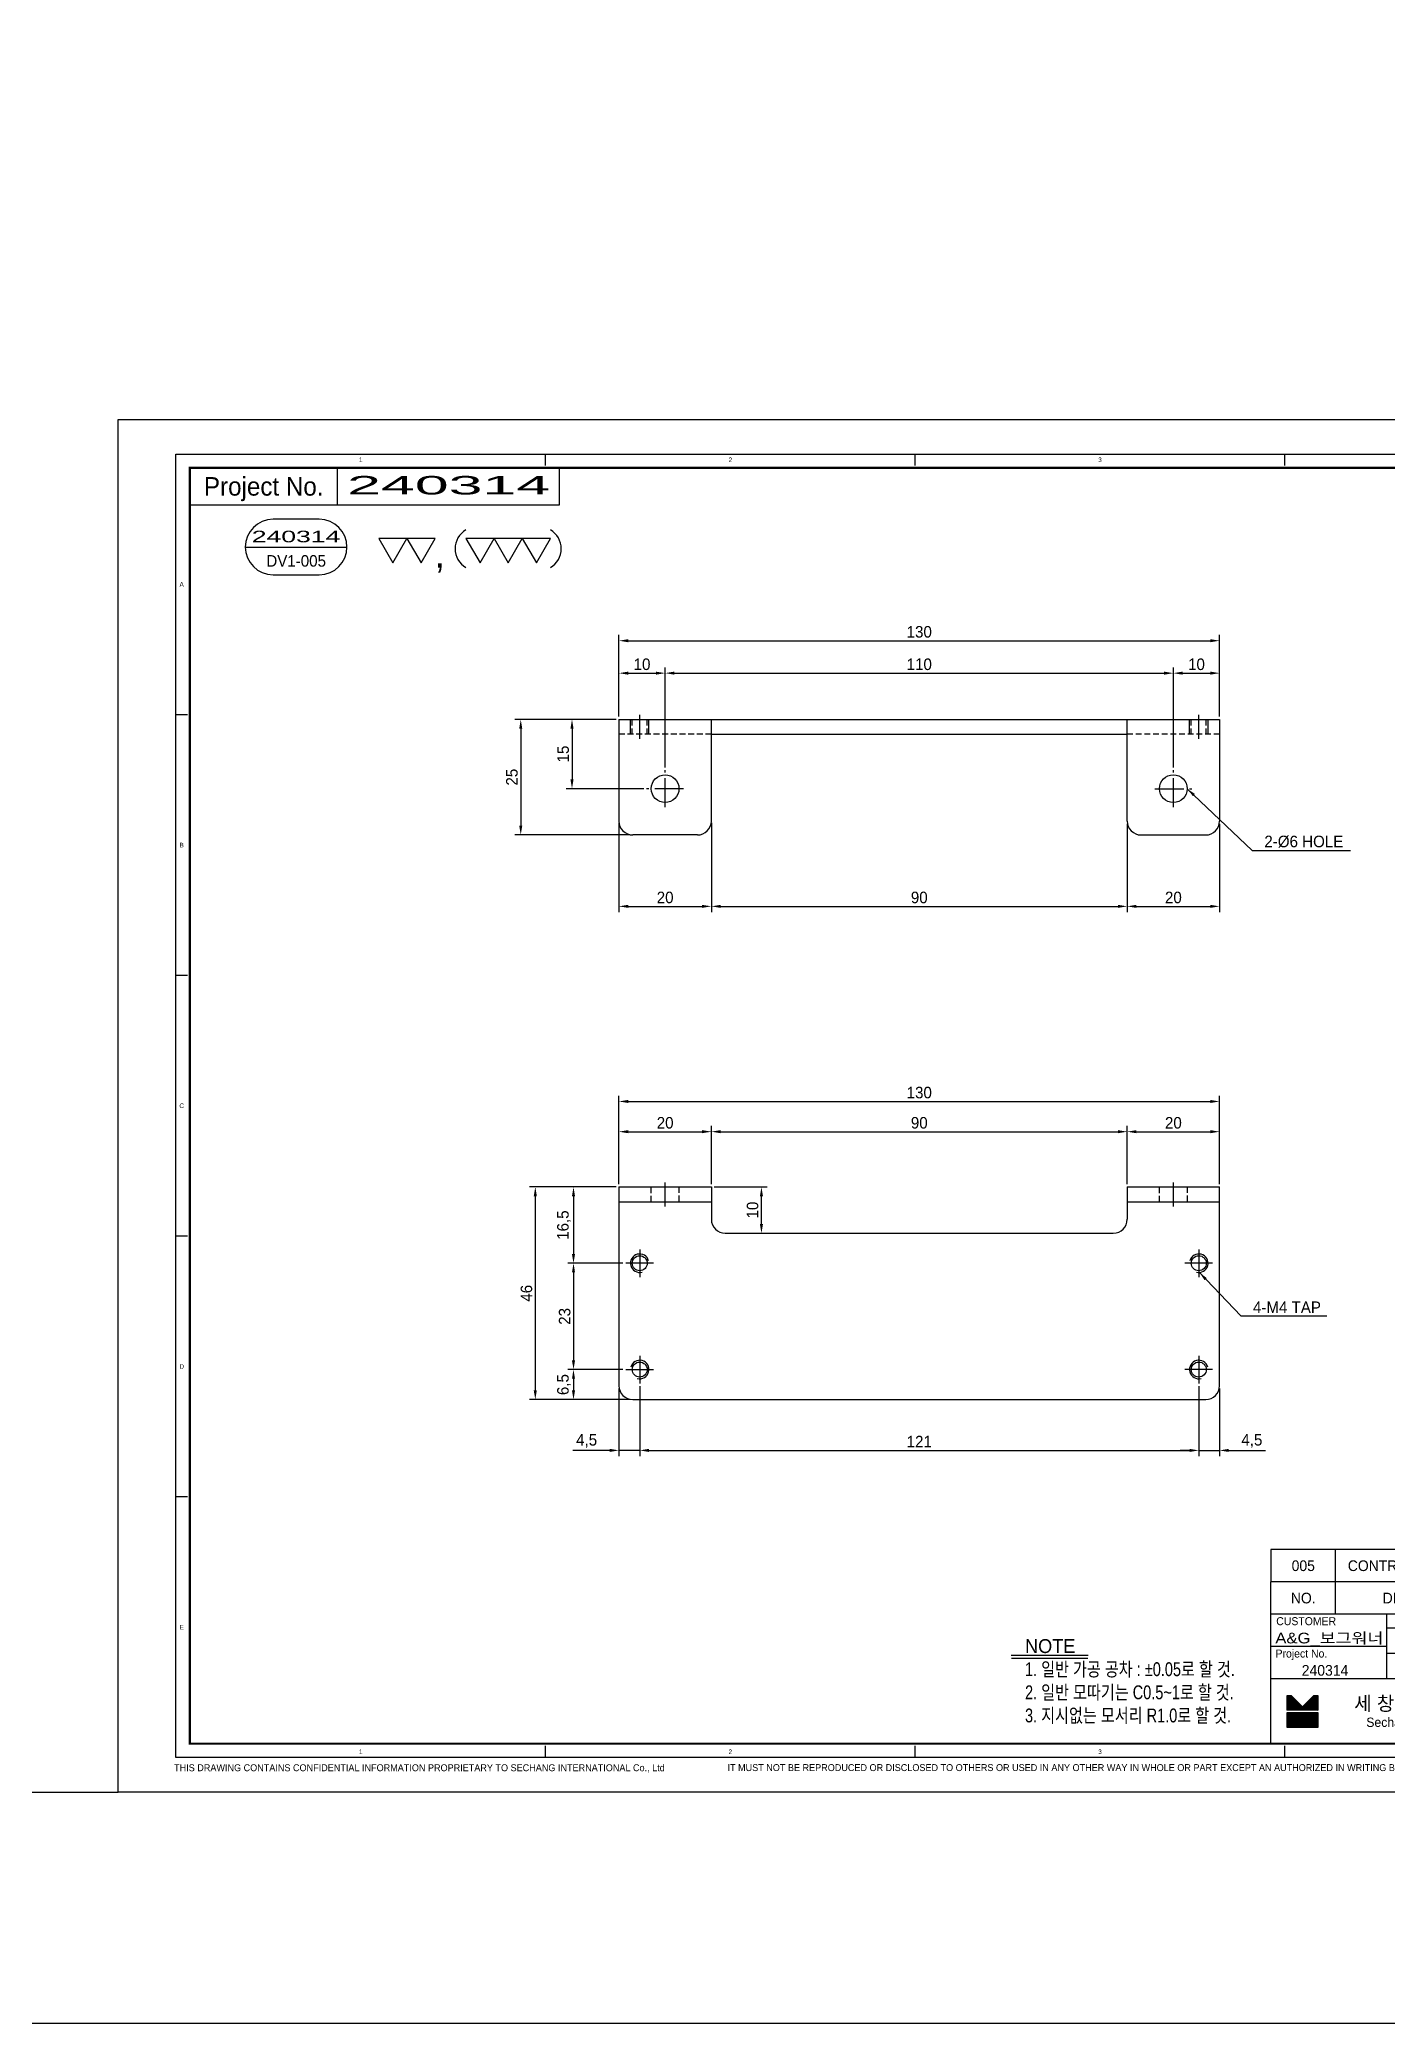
# Model space of a CAD drawing. Header units: inches. Extents: x 0 to 77285, y -118 to 40065.
# Drawn here: x 73276.6 to 73568.3, y 24867.4 to 25296.5 of the extents above; entities that cross this region are included whole.
import ezdxf
from ezdxf.enums import TextEntityAlignment as Align

# ---------------------------------------------------------------- set-up
doc = ezdxf.new("R2010")
doc.units = ezdxf.units.IN
doc.header["$LTSCALE"] = 5
doc.header["$MEASUREMENT"] = 0
for name, pattern in [('CENTER', [2, 1.25, -0.25, 0.25, -0.25]), ('HIDDEN', [0.375, 0.25, -0.125]), ('PHANTOM', [2.5, 1.25, -0.25, 0.25, -0.25, 0.25, -0.25])]:
    doc.linetypes.add(name, pattern=pattern)
for name, color, linetype in [('11', 1, 'CENTER'), ('22', 2, 'HIDDEN'), ('44', 4, 'Continuous'), ('55', 5, 'Continuous'), ('66', 6, 'PHANTOM'), ('77', 40, 'HIDDEN'), ('99', 181, 'Continuous'), ('A', 8, 'Continuous'), ('B', 123, 'Continuous'), ('D', 3, 'Continuous'), ('G', 231, 'Continuous'), ('T', 3, 'Continuous'), ('VV', 1, 'Continuous'), ('Y', 60, 'Continuous')]:
    doc.layers.add(name, color=color, linetype=linetype)
doc.layers.add('33', color=3, linetype='PHANTOM', lineweight=9)
doc.layers.add('88', color=35, linetype='Continuous', lineweight=5)
doc.styles.add('SCI', font='')
doc.styles.get('SCI').set_extended_font_data('Gulim')
doc.dimstyles.new('SCH', dxfattribs={"dimtxt": 2.5, "dimasz": 2, "dimexe": 1.25, "dimexo": 0.625, "dimtad": 1, "dimdec": 8, "dimtxsty": 'SCI', "dimcen": 2.5, "dimclrd": 4, "dimclre": 4, "dimclrt": 7, "dimadec": 8, "dimazin": 2, "dimtfac": 1, "dimtdec": 8, "dimtmove": 0, "dimatfit": 3, "dimfxl": 1, "dimarcsym": 0})

# ---------------------------------------------------------------- blocks, each defined once
blk = doc.blocks.new('A$Cb7150516E')
for p, q in [((15, 100), (-7, 100)), ((15, 100), (11.8, 100)), ((11.8, 100), (11.8, 100)), ((15, 100), (15, -30)), ((-10, 83), (-10, 97)), ((-7, 80), (15, 80)), ((11.8, 80), (11.8, -10)), ((-7, -10), (15, -10)), ((-10, -13), (-10, -27)), ((15, -30), (-7, -30)), ((15, -30), (11.8, -30)), ((11.8, -30), (11.8, -30))]:
    blk.add_line(p, q)
for centre in [(0, 90), (0, -20)]:
    blk.add_circle(centre, 3)
for centre, start, end in [((-7, 97), 90, 180), ((-7, 83), 180, 270), ((-7, -13), 90, 180), ((-7, -27), 180, 270)]:
    blk.add_arc(centre, 3, start, end)
at = {"layer": '11'}
for p, q in [((10.8, 95.5), (16, 95.5)), ((0, 86), (0, 94)), ((-4, 90), (4, 90)), ((0, -16), (0, -24)), ((-4, -20), (4, -20)), ((10.8, -25.51), (16, -25.51))]:
    blk.add_line(p, q, dxfattribs=at)
at = {"layer": '22'}
for p, q in [((11.8, 80), (11.8, 100)), ((11.8, 97.12), (15, 97.12)), ((11.8, 93.88), (15, 93.88)), ((11.8, -30), (11.8, -10)), ((11.8, -23.88), (15, -23.88)), ((11.8, -27.13), (15, -27.13))]:
    blk.add_line(p, q, dxfattribs=at)
at = {"layer": 'T'}
for p, q in [((11.8, 97.5), (15, 97.5)), ((11.8, 93.5), (15, 93.5)), ((11.8, -23.51), (15, -23.51)), ((11.8, -27.51), (15, -27.51))]:
    blk.add_line(p, q, dxfattribs=at)
blk = doc.blocks.new('A$C8b1ceeae')
for p, q in [((-10, 0), (10, 0)), ((-10, 0), (-10, -43)), ((10, 0), (10, -7)), ((100, 0), (120, 0)), ((100, 0), (100, -7)), ((120, -43), (120, 0)), ((-10, -3.2), (10, -3.2)), ((100, -3.2), (120, -3.2)), ((13, -10), (97, -10)), ((-7, -46), (117, -46))]:
    blk.add_line(p, q)
for centre in [(-5.5, -16.5), (115.5, -16.5), (-5.5, -39.5), (115.5, -39.5)]:
    blk.add_circle(centre, 1.62)
for centre, start, end in [((13, -7), 180, 270), ((97, -7), 270, 0), ((-7, -43), 180, 270), ((117, -43), 270, 0)]:
    blk.add_arc(centre, 3, start, end)
at = {"layer": '11'}
for p, q in [((0, -4.2), (0, 1)), ((110, -4.2), (110, 1)), ((-2.5, -16.5), (-8.5, -16.5)), ((-5.5, -13.5), (-5.5, -19.5)), ((118.5, -16.5), (112.5, -16.5)), ((115.5, -13.5), (115.5, -19.5)), ((-5.5, -36.5), (-5.5, -42.5)), ((115.5, -36.5), (115.5, -42.5)), ((-8.5, -39.5), (-2.5, -39.5)), ((118.5, -39.5), (112.5, -39.5))]:
    blk.add_line(p, q, dxfattribs=at)
at = {"layer": '22'}
for p, q in [((-3, -3.2), (-3, 0)), ((3, 0), (3, -3.2)), ((107, -3.2), (107, 0)), ((113, 0), (113, -3.2))]:
    blk.add_line(p, q, dxfattribs=at)
at = {"layer": 'T'}
for centre, start, end in [((-5.5, -16.5), 15, 285), ((115.5, -16.5), 255, 165), ((-5.5, -39.5), 255, 165), ((115.5, -39.5), 15, 285)]:
    blk.add_arc(centre, 2, start, end, dxfattribs=at)
blk = doc.blocks.new('J2')
for p, q in [((0, 2.25), (-2.6, 2.25)), ((-2.6, 2.25), (-1.3, 0)), ((-1.3, 0), (0, 2.25)), ((2.6, 2.25), (0, 2.25)), ((0, 2.25), (1.3, 0)), ((1.3, 0), (2.6, 2.25))]:
    blk.add_line(p, q)
blk = doc.blocks.new('J3')
for p, q in [((-3.9, 2.25), (-2.6, 0)), ((-1.3, 2.25), (-3.9, 2.25)), ((-2.6, 0), (-1.3, 2.25)), ((-1.3, 2.25), (0, 0)), ((1.3, 2.25), (-1.3, 2.25)), ((0, 0), (1.3, 2.25)), ((1.3, 2.25), (2.6, 0)), ((3.9, 2.25), (1.3, 2.25)), ((2.6, 0), (3.9, 2.25))]:
    blk.add_line(p, q)
blk = doc.blocks.new('A$C645fd8c3')
at = {"linetype": 'Continuous'}
h = blk.add_hatch(dxfattribs=at)
h.set_pattern_fill('ANSI31', color=5, scale=0.563055, style=0)
h.set_pattern_definition([(45, (-482.600826, -378.99261), (-0.04976753, 0.04976753), [])])
h.paths.add_polyline_path([(259.73, -279.27), (259.73, -276.17), (258.74, -276.17), (256.35, -278.56), (253.96, -276.17), (252.97, -276.17), (252.97, -279.27)])
h.paths.add_polyline_path([(252.97, -279.83), (252.97, -282.93), (259.73, -282.93), (259.73, -279.83)])
at = {"color": 2}
for p, q in [((12.5, -289.5), (12.5, -7.5)), ((12.5, -7.5), (412.5, -7.5)), ((92.5, -10), (92.5, -7.5)), ((172.5, -10), (172.5, -7.5)), ((252.5, -10), (252.5, -7.5)), ((332.5, -10), (332.5, -7.5)), ((412.5, -7.5), (412.5, -289.5)), ((15, -63.9), (12.5, -63.9)), ((412.5, -63.9), (410, -63.9)), ((15, -120.3), (12.5, -120.3)), ((412.5, -120.3), (410, -120.3)), ((15, -176.7), (12.5, -176.7)), ((412.5, -176.7), (410, -176.7)), ((15, -233.1), (12.5, -233.1)), ((412.5, -233.1), (410, -233.1)), ((92.5, -289.5), (92.5, -287)), ((172.5, -289.5), (172.5, -287)), ((252.5, -289.5), (252.5, -287)), ((332.5, -289.5), (332.5, -287)), ((412.5, -289.5), (12.5, -289.5))]:
    blk.add_line(p, q, dxfattribs=at)
at = {"color": 40}
for p, q in [((47.5, -18.5), (47.5, -10.5)), ((95.5, -18.5), (95.5, -10.5))]:
    blk.add_line(p, q, dxfattribs=at)
at = {"color": 7, "linetype": 'Continuous'}
blk.add_line((27.52, -27.62), (49.52, -27.62), dxfattribs=at)
for p, q in [((409.5, -244.5), (249.5, -244.5)), ((249.5, -244.5), (249.5, -251.5)), ((249.5, -286.5), (249.5, -251.5)), ((409.5, -251.5), (249.5, -251.5)), ((409.5, -258.5), (249.5, -258.5)), ((316.5, -261.5), (274.5, -261.5)), ((316.5, -258.5), (316.5, -286.5)), ((316.5, -267), (274.5, -267)), ((415.59, -275.4), (419.2, -275.4))]:
    blk.add_line(p, q)
at = {"color": 3}
for p, q in [((263.5, -251.5), (263.5, -244.5)), ((304.5, -251.5), (304.5, -244.5)), ((345.5, -251.5), (345.5, -244.5)), ((355.5, -251.5), (355.5, -244.5)), ((375.5, -251.5), (375.5, -244.5)), ((263.5, -258.5), (263.5, -251.5)), ((304.5, -258.5), (304.5, -251.5)), ((345.5, -258.5), (345.5, -251.5)), ((355.5, -258.5), (355.5, -251.5)), ((375.5, -258.5), (375.5, -251.5)), ((274.5, -258.5), (274.5, -272.5)), ((288.5, -258.5), (288.5, -272.5)), ((302.5, -258.5), (302.5, -272.5)), ((333.5, -258.5), (333.5, -286.5)), ((274.5, -265.5), (249.5, -265.5)), ((409.58, -265.5), (316.5, -265.5)), ((409.5, -272.5), (249.5, -272.5)), ((409.58, -279.5), (316.5, -279.5))]:
    blk.add_line(p, q, dxfattribs=at)
at = {"color": 5, "linetype": 'Continuous'}
for p, q in [((252.97, -276.17), (252.97, -279.27)), ((253.96, -276.17), (252.97, -276.17)), ((253.96, -276.17), (256.35, -278.56)), ((258.74, -276.17), (256.35, -278.56)), ((259.73, -276.17), (258.74, -276.17)), ((259.73, -279.27), (259.73, -276.17)), ((259.73, -279.27), (252.97, -279.27)), ((252.97, -279.83), (252.97, -282.93)), ((259.73, -279.83), (252.97, -279.83)), ((252.97, -282.93), (259.73, -282.93)), ((259.73, -282.93), (259.73, -279.83))]:
    blk.add_line(p, q, dxfattribs=at)
at = {"color": 40, "const_width": 0.5}
blk.add_lwpolyline([(15.5, -286.5), (15.5, -10.5), (409.5, -10.5), (409.5, -286.5)], close=True, dxfattribs=at)
at = {"color": 40}
blk.add_lwpolyline([(15.5, -18.5), (95.5, -18.5)], dxfattribs=at)
blk.add_lwpolyline([(33.52, -21.62, 1), (33.52, -33.62), (43.52, -33.62, 1), (43.52, -21.62)], format="xyb", close=True)
at = {"const_width": 0.257}
blk.add_lwpolyline([(193.31, -268.04), (209.91, -268.04)], dxfattribs=at)
at = {"color": 3}
blk.add_lwpolyline([(193.31, -267.35), (209.91, -267.35)], dxfattribs=at)
for centre, start, end in [((77.61, -27.99), 120, 240), ((91.22, -27.99), 300, 60)]:
    blk.add_arc(centre, 4.69, start, end)
at = {"layer": '11'}
blk.add_line((415.59, -276.4), (419.2, -276.4), dxfattribs=at)
at = {"layer": '22'}
blk.add_line((415.59, -277.4), (419.2, -277.4), dxfattribs=at)
at = {"layer": '33'}
blk.add_line((415.59, -278.4), (419.2, -278.4), dxfattribs=at)
at = {"layer": '44'}
blk.add_line((415.59, -279.4), (419.2, -279.4), dxfattribs=at)
at = {"layer": '55'}
blk.add_line((415.59, -280.4), (419.2, -280.4), dxfattribs=at)
at = {"layer": '66'}
blk.add_line((415.59, -281.4), (419.2, -281.4), dxfattribs=at)
at = {"layer": '77'}
blk.add_line((415.59, -282.4), (419.2, -282.4), dxfattribs=at)
at = {"layer": '88'}
blk.add_line((415.59, -283.4), (419.2, -283.4), dxfattribs=at)
at = {"layer": '99'}
blk.add_line((415.59, -284.4), (419.2, -284.4), dxfattribs=at)
at = {"layer": 'A'}
blk.add_line((415.59, -285.4), (419.2, -285.4), dxfattribs=at)
at = {"layer": 'B'}
blk.add_line((415.59, -286.4), (419.2, -286.4), dxfattribs=at)
at = {"layer": 'D'}
blk.add_line((415.59, -287.4), (419.2, -287.4), dxfattribs=at)
at = {"layer": 'Defpoints', "color": 1}
blk.add_lwpolyline([(0, -297), (0, 0), (420, 0), (420, -297)], close=True, dxfattribs=at)
at = {"layer": 'G'}
blk.add_line((415.59, -288.4), (419.2, -288.4), dxfattribs=at)
at = {"layer": 'T'}
for p, q in [((394.5, -272.5), (394.5, -286.5)), ((415.59, -289.4), (419.2, -289.4))]:
    blk.add_line(p, q, dxfattribs=at)
at = {"layer": 'VV'}
blk.add_line((415.59, -291.4), (419.2, -291.4), dxfattribs=at)
at = {"layer": 'Y'}
blk.add_line((415.59, -290.4), (419.2, -290.4), dxfattribs=at)
at = {"xscale": 2.34375, "yscale": 2.34375, "zscale": 2.34375}
for name, p in [('J2', (62.5, -31.03)), ('J3', (84.42, -31.03))]:
    blk.add_blockref(name, p, dxfattribs=at)
at = {"color": 2, "style": 'SCI'}
for s, p in [('1', (52.5, -8.75)), ('2', (132.5, -8.75)), ('3', (212.5, -8.75)), ('4', (292.5, -8.75)), ('5', (372.5, -8.75)), ('A', (13.75, -35.7)), ('A', (411.25, -35.7)), ('B', (13.75, -92.1)), ('B', (411.25, -92.1)), ('C', (13.75, -148.5)), ('C', (411.25, -148.5)), ('D', (13.75, -204.9)), ('D', (411.25, -204.9)), ('E', (13.75, -261.3)), ('E', (411.25, -261.3)), ('E', (411.25, -261.3)), ('1', (52.5, -288.25)), ('2', (132.5, -288.25)), ('3', (212.5, -288.25)), ('4', (292.5, -288.25)), ('5', (372.5, -288.25))]:
    blk.add_text(s, height=1, dxfattribs=at).set_placement(p, align=Align.MIDDLE_CENTER)
at = {"style": 'SCI'}
for s, height, p in [('Project No.', 4, (31.5, -14.5)), (',', 5.86, (69.61, -29.14)), ('NO.', 2.308, (256.5, -255)), ('DESCRIPTION', 2.3077, (284, -255)), ('SPECIFICATION', 2.3077, (325, -255)), ("Q'TY", 2.308, (350.5, -255)), ('MATAL', 2.308, (365.5, -255)), ('REMAPK', 2.308, (392.5, -255)), ('DESIGN', 1.731, (281.5, -260)), ('CHECK', 1.731, (295.5, -260)), ('APPROVE', 1.731, (309.5, -260)), ('이경중', 2.308, (282, -264.44)), ('-', 2.31, (295.5, -264.25)), ('-', 2.31, (309.5, -264.25)), ('세 창  인 터 내 쇼 날 (주)', 3.0296, (288.44, -277.82)), ('0', 0.6, (414.6, -275.37)), ('Sechang  International  Co.,Ltd.', 2.0198, (288.72, -281.87))]:
    blk.add_text(s, height=height, dxfattribs=at).set_placement(p, align=Align.MIDDLE_CENTER)
for s, height, p in [('CUSTOMER', 1.731, (250.65, -260)), ('Sub Name', 1.731, (317.5, -260)), ('Project No.', 1.7308, (250.5, -267)), ('Project Name', 1.7308, (317.5, -267)), ('DWG. No.', 1.731, (317.5, -274)), ('SCALE', 1.731, (395.5, -274)), ('REF. No.', 1.731, (317.5, -281)), ('REV.', 1.731, (395.5, -281))]:
    blk.add_text(s, height=height, dxfattribs=at).set_placement(p, align=Align.MIDDLE_LEFT)
at = {"color": 40, "style": 'SCI'}
for s, height, p in [('-', 2.31, (295.5, -269.75)), ('-', 2.31, (309.5, -269.75)), ('1/', 2.308, (400.15, -277.29))]:
    blk.add_text(s, height=height, dxfattribs=at).set_placement(p, align=Align.MIDDLE_CENTER)
at = {"color": 3, "linetype": 'Continuous', "style": 'SCI'}
for s, p in [('THIS DRAWING CONTAINS CONFIDENTIAL INFORMATION PROPRIETARY TO SECHANG INTERNATIONAL Co., Ltd  ', (12.11, -292.46)), ('IT MUST NOT BE REPRODUCED OR DISCLOSED TO OTHERS OR USED IN ANY OTHER WAY IN WHOLE OR PART EXCEPT AN AUTHORIZED IN WRITING BY SECHANG INTERNATIONAL Co., Ltd.', (131.88, -292.43))]:
    blk.add_text(s, height=1.5, dxfattribs=at).set_placement(p)
at = {"color": 2, "style": 'SCI'}
blk.add_text('A3', height=3, dxfattribs=at).set_placement((419.05, -296.11), align=Align.BOTTOM_RIGHT)
at = {"color": 40, "insert": (196.28, -263.89), "char_height": 3, "attachment_point": 1, "style": 'SCI'}
blk.add_mtext_dynamic_manual_height_columns('NOTE{\\W0.8;\\P1. 일반 가공 공차 : %%P0.05로 할 것.\\P2. 일반 모따기는 C0.5~1로 할 것.\\P3. 지시없는 모서리 R1.0로 할 것.}', width=205.982, gutter_width=1.29, heights=[0], dxfattribs=at)
at = {"layer": '11', "style": 'SCI'}
blk.add_text('11', height=0.6, dxfattribs=at).set_placement((414.6, -276.37), align=Align.MIDDLE_CENTER)
at = {"layer": '22', "style": 'SCI'}
blk.add_text('22', height=0.6, dxfattribs=at).set_placement((414.6, -277.37), align=Align.MIDDLE_CENTER)
at = {"layer": '33', "style": 'SCI'}
blk.add_text('33', height=0.6, dxfattribs=at).set_placement((414.6, -278.37), align=Align.MIDDLE_CENTER)
at = {"layer": '44', "style": 'SCI'}
blk.add_text('44', height=0.6, dxfattribs=at).set_placement((414.6, -279.37), align=Align.MIDDLE_CENTER)
at = {"layer": '55', "style": 'SCI'}
blk.add_text('55', height=0.6, dxfattribs=at).set_placement((414.6, -280.37), align=Align.MIDDLE_CENTER)
at = {"layer": '66', "style": 'SCI'}
blk.add_text('66', height=0.6, dxfattribs=at).set_placement((414.6, -281.37), align=Align.MIDDLE_CENTER)
at = {"layer": '77', "style": 'SCI'}
blk.add_text('77', height=0.6, dxfattribs=at).set_placement((414.6, -282.37), align=Align.MIDDLE_CENTER)
at = {"layer": '88', "style": 'SCI'}
blk.add_text('88', height=0.6, dxfattribs=at).set_placement((414.6, -283.37), align=Align.MIDDLE_CENTER)
at = {"layer": '99', "style": 'SCI'}
blk.add_text('99', height=0.6, dxfattribs=at).set_placement((414.6, -284.37), align=Align.MIDDLE_CENTER)
at = {"layer": 'A', "style": 'SCI'}
blk.add_text('A', height=0.6, dxfattribs=at).set_placement((414.6, -285.37), align=Align.MIDDLE_CENTER)
at = {"layer": 'B', "style": 'SCI'}
blk.add_text('B', height=0.6, dxfattribs=at).set_placement((414.6, -286.37), align=Align.MIDDLE_CENTER)
at = {"layer": 'D', "style": 'SCI'}
blk.add_text('D', height=0.6, dxfattribs=at).set_placement((414.6, -287.37), align=Align.MIDDLE_CENTER)
at = {"layer": 'G', "style": 'SCI'}
blk.add_text('G', height=0.6, dxfattribs=at).set_placement((414.6, -288.37), align=Align.MIDDLE_CENTER)
at = {"layer": 'T', "style": 'SCI'}
blk.add_text('T', height=0.6, dxfattribs=at).set_placement((414.6, -289.37), align=Align.MIDDLE_CENTER)
at = {"layer": 'VV', "style": 'SCI'}
blk.add_text('V', height=0.6, dxfattribs=at).set_placement((414.6, -291.37), align=Align.MIDDLE_CENTER)
at = {"layer": 'Y', "style": 'SCI'}
blk.add_text('Y', height=0.6, dxfattribs=at).set_placement((414.6, -290.37), align=Align.MIDDLE_CENTER)
blk = doc.blocks.new('*D1880')
at = {"color": 4, "lineweight": -2, "transparency": 16777216}
for p, q in [((73422.57, 25048.32), (73434.04, 25048.32)), ((73432.79, 25040.32), (73432.79, 25046.32)), ((73425.57, 25038.32), (73434.04, 25038.32))]:
    blk.add_line(p, q, dxfattribs=at)
at = {"color": 4, "transparency": 16777216}
for points in [[(73432.46, 25046.32), (73433.13, 25046.32), (73432.79, 25048.32)], [(73432.46, 25040.32), (73433.13, 25040.32), (73432.79, 25038.32)]]:
    blk.add_solid(points, dxfattribs=at)
at = {"layer": 'Defpoints', "color": 0, "transparency": 16777216}
for p in [(73421.95, 25048.32), (73432.79, 25048.32), (73424.95, 25038.32)]:
    blk.add_point(p, dxfattribs=at)
at = {"color": 7, "transparency": 16777216, "insert": (73430.88, 25043.32), "char_height": 2.5, "attachment_point": 5, "rotation": 90, "style": 'SCI'}
blk.add_mtext('10', dxfattribs=at)
blk = doc.blocks.new('*D1881')
at = {"color": 4, "lineweight": -2, "transparency": 16777216}
for p, q in [((73421.95, 25048.95), (73421.95, 25061.53)), ((73423.95, 25060.28), (73509.95, 25060.28)), ((73511.95, 25048.95), (73511.95, 25061.53))]:
    blk.add_line(p, q, dxfattribs=at)
at = {"color": 4, "transparency": 16777216}
for points in [[(73423.95, 25060.62), (73423.95, 25059.95), (73421.95, 25060.28)], [(73509.95, 25060.62), (73509.95, 25059.95), (73511.95, 25060.28)]]:
    blk.add_solid(points, dxfattribs=at)
at = {"layer": 'Defpoints', "color": 0, "transparency": 16777216}
for p in [(73511.95, 25060.28), (73421.95, 25048.32), (73511.95, 25048.32)]:
    blk.add_point(p, dxfattribs=at)
at = {"color": 7, "transparency": 16777216, "insert": (73466.95, 25062.19), "char_height": 2.5, "attachment_point": 5, "style": 'SCI'}
blk.add_mtext('90', dxfattribs=at)
blk = doc.blocks.new('*D1882')
at = {"color": 4, "lineweight": -2, "transparency": 16777216}
for p, q in [((73401.95, 25048.95), (73401.95, 25061.53)), ((73403.95, 25060.28), (73419.95, 25060.28)), ((73421.95, 25048.95), (73421.95, 25061.53))]:
    blk.add_line(p, q, dxfattribs=at)
at = {"color": 4, "transparency": 16777216}
for points in [[(73403.95, 25060.62), (73403.95, 25059.95), (73401.95, 25060.28)], [(73419.95, 25060.62), (73419.95, 25059.95), (73421.95, 25060.28)]]:
    blk.add_solid(points, dxfattribs=at)
at = {"layer": 'Defpoints', "color": 0, "transparency": 16777216}
for p in [(73421.95, 25060.28), (73401.95, 25048.32), (73421.95, 25048.32)]:
    blk.add_point(p, dxfattribs=at)
at = {"color": 7, "transparency": 16777216, "insert": (73411.95, 25062.19), "char_height": 2.5, "attachment_point": 5, "style": 'SCI'}
blk.add_mtext('20', dxfattribs=at)
blk = doc.blocks.new('*D1883')
at = {"color": 4, "lineweight": -2, "transparency": 16777216}
for p, q in [((73511.95, 25048.95), (73511.95, 25061.53)), ((73513.95, 25060.28), (73529.95, 25060.28)), ((73531.95, 25048.95), (73531.95, 25061.53))]:
    blk.add_line(p, q, dxfattribs=at)
at = {"color": 4, "transparency": 16777216}
for points in [[(73513.95, 25060.62), (73513.95, 25059.95), (73511.95, 25060.28)], [(73529.95, 25060.62), (73529.95, 25059.95), (73531.95, 25060.28)]]:
    blk.add_solid(points, dxfattribs=at)
at = {"layer": 'Defpoints', "color": 0, "transparency": 16777216}
for p in [(73531.95, 25060.28), (73511.95, 25048.32), (73531.95, 25048.32)]:
    blk.add_point(p, dxfattribs=at)
at = {"color": 7, "transparency": 16777216, "insert": (73521.95, 25062.19), "char_height": 2.5, "attachment_point": 5, "style": 'SCI'}
blk.add_mtext('20', dxfattribs=at)
blk = doc.blocks.new('*D1884')
at = {"color": 4, "lineweight": -2, "transparency": 16777216}
for p, q in [((73401.95, 25048.95), (73401.95, 25068.07)), ((73403.95, 25066.82), (73529.95, 25066.82)), ((73531.95, 25048.95), (73531.95, 25068.07))]:
    blk.add_line(p, q, dxfattribs=at)
at = {"color": 4, "transparency": 16777216}
for points in [[(73403.95, 25067.15), (73403.95, 25066.49), (73401.95, 25066.82)], [(73529.95, 25067.15), (73529.95, 25066.49), (73531.95, 25066.82)]]:
    blk.add_solid(points, dxfattribs=at)
at = {"layer": 'Defpoints', "color": 0, "transparency": 16777216}
for p in [(73531.95, 25066.82), (73401.95, 25048.32), (73531.95, 25048.32)]:
    blk.add_point(p, dxfattribs=at)
at = {"color": 7, "transparency": 16777216, "insert": (73466.95, 25068.73), "char_height": 2.5, "attachment_point": 5, "style": 'SCI'}
blk.add_mtext('130', dxfattribs=at)
blk = doc.blocks.new('*D1885')
at = {"color": 4, "lineweight": -2, "transparency": 16777216}
for p, q in [((73401.32, 25048.32), (73390.86, 25048.32)), ((73392.11, 25046.32), (73392.11, 25033.82)), ((73402.82, 25031.82), (73390.86, 25031.82))]:
    blk.add_line(p, q, dxfattribs=at)
at = {"color": 4, "transparency": 16777216}
for points in [[(73391.78, 25046.32), (73392.45, 25046.32), (73392.11, 25048.32)], [(73391.78, 25033.82), (73392.45, 25033.82), (73392.11, 25031.82)]]:
    blk.add_solid(points, dxfattribs=at)
at = {"layer": 'Defpoints', "color": 0, "transparency": 16777216}
for p in [(73401.95, 25048.32), (73392.11, 25031.82), (73403.45, 25031.82)]:
    blk.add_point(p, dxfattribs=at)
at = {"color": 7, "transparency": 16777216, "insert": (73390.05, 25040.07), "char_height": 2.5, "attachment_point": 5, "rotation": 90, "style": 'SCI'}
blk.add_mtext('16,5', dxfattribs=at)
blk = doc.blocks.new('*D1886')
at = {"color": 4, "lineweight": -2, "transparency": 16777216}
for p, q in [((73402.82, 25031.82), (73390.87, 25031.82)), ((73392.12, 25029.82), (73392.12, 25010.82)), ((73402.82, 25008.82), (73390.87, 25008.82))]:
    blk.add_line(p, q, dxfattribs=at)
at = {"color": 4, "transparency": 16777216}
for points in [[(73391.78, 25029.82), (73392.45, 25029.82), (73392.12, 25031.82)], [(73391.78, 25010.82), (73392.45, 25010.82), (73392.12, 25008.82)]]:
    blk.add_solid(points, dxfattribs=at)
at = {"layer": 'Defpoints', "color": 0, "transparency": 16777216}
for p in [(73403.45, 25031.82), (73392.12, 25008.82), (73403.45, 25008.82)]:
    blk.add_point(p, dxfattribs=at)
at = {"color": 7, "transparency": 16777216, "insert": (73390.21, 25020.32), "char_height": 2.5, "attachment_point": 5, "rotation": 90, "style": 'SCI'}
blk.add_mtext('23', dxfattribs=at)
blk = doc.blocks.new('*D1887')
at = {"color": 4, "lineweight": -2, "transparency": 16777216}
for p, q in [((73402.82, 25008.82), (73390.86, 25008.82)), ((73392.11, 25006.82), (73392.11, 25004.32)), ((73404.32, 25002.32), (73390.86, 25002.32))]:
    blk.add_line(p, q, dxfattribs=at)
at = {"color": 4, "transparency": 16777216}
for points in [[(73391.78, 25006.82), (73392.45, 25006.82), (73392.11, 25008.82)], [(73391.78, 25004.32), (73392.45, 25004.32), (73392.11, 25002.32)]]:
    blk.add_solid(points, dxfattribs=at)
at = {"layer": 'Defpoints', "color": 0, "transparency": 16777216}
for p in [(73403.45, 25008.82), (73392.11, 25002.32), (73404.95, 25002.32)]:
    blk.add_point(p, dxfattribs=at)
at = {"color": 7, "transparency": 16777216, "insert": (73390.05, 25005.57), "char_height": 2.5, "attachment_point": 5, "rotation": 90, "style": 'SCI'}
blk.add_mtext('6,5', dxfattribs=at)
blk = doc.blocks.new('*D1888')
at = {"color": 4, "lineweight": -2, "transparency": 16777216}
for p, q in [((73401.32, 25048.32), (73382.6, 25048.32)), ((73383.85, 25046.32), (73383.85, 25004.32)), ((73404.32, 25002.32), (73382.6, 25002.32))]:
    blk.add_line(p, q, dxfattribs=at)
at = {"color": 4, "transparency": 16777216}
for points in [[(73383.51, 25046.32), (73384.18, 25046.32), (73383.85, 25048.32)], [(73383.51, 25004.32), (73384.18, 25004.32), (73383.85, 25002.32)]]:
    blk.add_solid(points, dxfattribs=at)
at = {"layer": 'Defpoints', "color": 0, "transparency": 16777216}
for p in [(73401.95, 25048.32), (73383.85, 25002.32), (73404.95, 25002.32)]:
    blk.add_point(p, dxfattribs=at)
at = {"color": 7, "transparency": 16777216, "insert": (73381.94, 25025.32), "char_height": 2.5, "attachment_point": 5, "rotation": 90, "style": 'SCI'}
blk.add_mtext('46', dxfattribs=at)
blk = doc.blocks.new('*D1889')
at = {"color": 4, "lineweight": -2, "transparency": 16777216}
for p, q in [((73401.95, 25004.7), (73401.95, 24990.08)), ((73406.45, 25005.2), (73406.45, 24990.08)), ((73399.95, 24991.33), (73391.98, 24991.33)), ((73406.45, 24991.33), (73401.95, 24991.33)), ((73408.45, 24991.33), (73410.45, 24991.33))]:
    blk.add_line(p, q, dxfattribs=at)
at = {"color": 4, "transparency": 16777216}
for points in [[(73399.95, 24991.67), (73399.95, 24991), (73401.95, 24991.33)], [(73408.45, 24991.67), (73408.45, 24991), (73406.45, 24991.33)]]:
    blk.add_solid(points, dxfattribs=at)
at = {"layer": 'Defpoints', "color": 0, "transparency": 16777216}
for p in [(73401.95, 25005.32), (73406.45, 25005.82), (73401.95, 24991.33)]:
    blk.add_point(p, dxfattribs=at)
at = {"color": 7, "transparency": 16777216, "insert": (73394.96, 24993.4), "char_height": 2.5, "attachment_point": 5, "style": 'SCI'}
blk.add_mtext('4,5', dxfattribs=at)
blk = doc.blocks.new('*D1890')
at = {"color": 4, "lineweight": -2, "transparency": 16777216}
for p, q in [((73406.45, 25005.2), (73406.45, 24990.08)), ((73527.45, 25005.2), (73527.45, 24990.08)), ((73408.45, 24991.33), (73525.45, 24991.33))]:
    blk.add_line(p, q, dxfattribs=at)
at = {"color": 4, "transparency": 16777216}
for points in [[(73408.45, 24991.67), (73408.45, 24991), (73406.45, 24991.33)], [(73525.45, 24991.67), (73525.45, 24991), (73527.45, 24991.33)]]:
    blk.add_solid(points, dxfattribs=at)
at = {"layer": 'Defpoints', "color": 0, "transparency": 16777216}
for p in [(73406.45, 25005.82), (73527.45, 25005.82), (73527.45, 24991.33)]:
    blk.add_point(p, dxfattribs=at)
at = {"color": 7, "transparency": 16777216, "insert": (73466.95, 24993.24), "char_height": 2.5, "attachment_point": 5, "style": 'SCI'}
blk.add_mtext('121', dxfattribs=at)
blk = doc.blocks.new('*D1891')
at = {"color": 4, "lineweight": -2, "transparency": 16777216}
for p, q in [((73527.45, 25005.2), (73527.45, 24990.08)), ((73531.95, 25004.7), (73531.95, 24990.08)), ((73525.45, 24991.33), (73523.45, 24991.33)), ((73527.45, 24991.33), (73531.95, 24991.33)), ((73533.95, 24991.33), (73541.91, 24991.33))]:
    blk.add_line(p, q, dxfattribs=at)
at = {"color": 4, "transparency": 16777216}
for points in [[(73525.45, 24991.67), (73525.45, 24991), (73527.45, 24991.33)], [(73533.95, 24991.67), (73533.95, 24991), (73531.95, 24991.33)]]:
    blk.add_solid(points, dxfattribs=at)
at = {"layer": 'Defpoints', "color": 0, "transparency": 16777216}
for p in [(73527.45, 25005.82), (73531.95, 25005.32), (73531.95, 24991.33)]:
    blk.add_point(p, dxfattribs=at)
at = {"color": 7, "transparency": 16777216, "insert": (73538.93, 24993.4), "char_height": 2.5, "attachment_point": 5, "style": 'SCI'}
blk.add_mtext('4,5', dxfattribs=at)
blk = doc.blocks.new('*D1896')
at = {"color": 4, "lineweight": -2, "transparency": 16777216}
for p, q in [((73401.32, 25149.48), (73390.54, 25149.48)), ((73391.79, 25147.48), (73391.79, 25136.48)), ((73407.32, 25134.48), (73390.54, 25134.48))]:
    blk.add_line(p, q, dxfattribs=at)
at = {"color": 4, "transparency": 16777216}
for points in [[(73391.46, 25147.48), (73392.12, 25147.48), (73391.79, 25149.48)], [(73391.46, 25136.48), (73392.12, 25136.48), (73391.79, 25134.48)]]:
    blk.add_solid(points, dxfattribs=at)
at = {"layer": 'Defpoints', "color": 0, "transparency": 16777216}
for p in [(73401.95, 25149.48), (73391.79, 25134.48), (73407.95, 25134.48)]:
    blk.add_point(p, dxfattribs=at)
at = {"color": 7, "transparency": 16777216, "insert": (73389.88, 25141.98), "char_height": 2.5, "attachment_point": 5, "rotation": 90, "style": 'SCI'}
blk.add_mtext('15', dxfattribs=at)
blk = doc.blocks.new('*D1897')
at = {"color": 4, "lineweight": -2, "transparency": 16777216}
for p, q in [((73401.32, 25149.48), (73379.45, 25149.48)), ((73380.7, 25147.48), (73380.7, 25126.48)), ((73404.32, 25124.48), (73379.45, 25124.48))]:
    blk.add_line(p, q, dxfattribs=at)
at = {"color": 4, "transparency": 16777216}
for points in [[(73380.37, 25147.48), (73381.03, 25147.48), (73380.7, 25149.48)], [(73380.37, 25126.48), (73381.03, 25126.48), (73380.7, 25124.48)]]:
    blk.add_solid(points, dxfattribs=at)
at = {"layer": 'Defpoints', "color": 0, "transparency": 16777216}
for p in [(73401.95, 25149.48), (73380.7, 25124.48), (73404.95, 25124.48)]:
    blk.add_point(p, dxfattribs=at)
at = {"color": 7, "transparency": 16777216, "insert": (73378.79, 25136.98), "char_height": 2.5, "attachment_point": 5, "rotation": 90, "style": 'SCI'}
blk.add_mtext('25', dxfattribs=at)
blk = doc.blocks.new('*D1898')
at = {"color": 4, "lineweight": -2, "transparency": 16777216}
for p, q in [((73401.95, 25127.1), (73401.95, 25107.78)), ((73421.95, 25127.1), (73421.95, 25107.78)), ((73403.95, 25109.03), (73419.95, 25109.03))]:
    blk.add_line(p, q, dxfattribs=at)
at = {"color": 4, "transparency": 16777216}
for points in [[(73403.95, 25109.36), (73403.95, 25108.7), (73401.95, 25109.03)], [(73419.95, 25109.36), (73419.95, 25108.7), (73421.95, 25109.03)]]:
    blk.add_solid(points, dxfattribs=at)
at = {"layer": 'Defpoints', "color": 0, "transparency": 16777216}
for p in [(73401.95, 25127.72), (73421.95, 25127.72), (73421.95, 25109.03)]:
    blk.add_point(p, dxfattribs=at)
at = {"color": 7, "transparency": 16777216, "insert": (73411.95, 25110.94), "char_height": 2.5, "attachment_point": 5, "style": 'SCI'}
blk.add_mtext('20', dxfattribs=at)
blk = doc.blocks.new('*D1899')
at = {"color": 4, "lineweight": -2, "transparency": 16777216}
for p, q in [((73421.95, 25127.1), (73421.95, 25107.78)), ((73511.95, 25126.85), (73511.95, 25107.78)), ((73423.95, 25109.03), (73509.95, 25109.03))]:
    blk.add_line(p, q, dxfattribs=at)
at = {"color": 4, "transparency": 16777216}
for points in [[(73423.95, 25109.36), (73423.95, 25108.7), (73421.95, 25109.03)], [(73509.95, 25109.36), (73509.95, 25108.7), (73511.95, 25109.03)]]:
    blk.add_solid(points, dxfattribs=at)
at = {"layer": 'Defpoints', "color": 0, "transparency": 16777216}
for p in [(73421.95, 25127.72), (73511.95, 25127.48), (73511.95, 25109.03)]:
    blk.add_point(p, dxfattribs=at)
at = {"color": 7, "transparency": 16777216, "insert": (73466.95, 25110.94), "char_height": 2.5, "attachment_point": 5, "style": 'SCI'}
blk.add_mtext('90', dxfattribs=at)
blk = doc.blocks.new('*D1900')
at = {"color": 4, "lineweight": -2, "transparency": 16777216}
for p, q in [((73511.95, 25126.85), (73511.95, 25107.78)), ((73531.95, 25126.85), (73531.95, 25107.78)), ((73513.95, 25109.03), (73529.95, 25109.03))]:
    blk.add_line(p, q, dxfattribs=at)
at = {"color": 4, "transparency": 16777216}
for points in [[(73513.95, 25109.36), (73513.95, 25108.7), (73511.95, 25109.03)], [(73529.95, 25109.36), (73529.95, 25108.7), (73531.95, 25109.03)]]:
    blk.add_solid(points, dxfattribs=at)
at = {"layer": 'Defpoints', "color": 0, "transparency": 16777216}
for p in [(73511.95, 25127.48), (73531.95, 25127.48), (73531.95, 25109.03)]:
    blk.add_point(p, dxfattribs=at)
at = {"color": 7, "transparency": 16777216, "insert": (73521.95, 25110.94), "char_height": 2.5, "attachment_point": 5, "style": 'SCI'}
blk.add_mtext('20', dxfattribs=at)
blk = doc.blocks.new('*D1901')
at = {"color": 4, "lineweight": -2, "transparency": 16777216}
for p, q in [((73401.95, 25150.1), (73401.95, 25160.73)), ((73411.95, 25139.1), (73411.95, 25160.73)), ((73403.95, 25159.48), (73409.95, 25159.48))]:
    blk.add_line(p, q, dxfattribs=at)
at = {"color": 4, "transparency": 16777216}
for points in [[(73403.95, 25159.81), (73403.95, 25159.15), (73401.95, 25159.48)], [(73409.95, 25159.81), (73409.95, 25159.15), (73411.95, 25159.48)]]:
    blk.add_solid(points, dxfattribs=at)
at = {"layer": 'Defpoints', "color": 0, "transparency": 16777216}
for p in [(73411.95, 25159.48), (73401.95, 25149.48), (73411.95, 25138.48)]:
    blk.add_point(p, dxfattribs=at)
at = {"color": 7, "transparency": 16777216, "insert": (73406.95, 25161.39), "char_height": 2.5, "attachment_point": 5, "style": 'SCI'}
blk.add_mtext('10', dxfattribs=at)
blk = doc.blocks.new('*D1902')
at = {"color": 4, "lineweight": -2, "transparency": 16777216}
for p, q in [((73411.95, 25139.1), (73411.95, 25160.73)), ((73521.95, 25139.1), (73521.95, 25160.73)), ((73413.95, 25159.48), (73519.95, 25159.48))]:
    blk.add_line(p, q, dxfattribs=at)
at = {"color": 4, "transparency": 16777216}
for points in [[(73413.95, 25159.81), (73413.95, 25159.15), (73411.95, 25159.48)], [(73519.95, 25159.81), (73519.95, 25159.15), (73521.95, 25159.48)]]:
    blk.add_solid(points, dxfattribs=at)
at = {"layer": 'Defpoints', "color": 0, "transparency": 16777216}
for p in [(73521.95, 25159.48), (73411.95, 25138.48), (73521.95, 25138.48)]:
    blk.add_point(p, dxfattribs=at)
at = {"color": 7, "transparency": 16777216, "insert": (73466.95, 25161.39), "char_height": 2.5, "attachment_point": 5, "style": 'SCI'}
blk.add_mtext('110', dxfattribs=at)
blk = doc.blocks.new('*D1903')
at = {"color": 4, "lineweight": -2, "transparency": 16777216}
for p, q in [((73521.95, 25139.1), (73521.95, 25160.73)), ((73531.95, 25150.1), (73531.95, 25160.73)), ((73523.95, 25159.48), (73529.95, 25159.48))]:
    blk.add_line(p, q, dxfattribs=at)
at = {"color": 4, "transparency": 16777216}
for points in [[(73523.95, 25159.81), (73523.95, 25159.15), (73521.95, 25159.48)], [(73529.95, 25159.81), (73529.95, 25159.15), (73531.95, 25159.48)]]:
    blk.add_solid(points, dxfattribs=at)
at = {"layer": 'Defpoints', "color": 0, "transparency": 16777216}
for p in [(73531.95, 25159.48), (73531.95, 25149.48), (73521.95, 25138.48)]:
    blk.add_point(p, dxfattribs=at)
at = {"color": 7, "transparency": 16777216, "insert": (73526.95, 25161.39), "char_height": 2.5, "attachment_point": 5, "style": 'SCI'}
blk.add_mtext('10', dxfattribs=at)
blk = doc.blocks.new('*D1904')
at = {"color": 4, "lineweight": -2, "transparency": 16777216}
for p, q in [((73401.95, 25150.1), (73401.95, 25167.75)), ((73403.95, 25166.5), (73529.95, 25166.5)), ((73531.95, 25150.1), (73531.95, 25167.75))]:
    blk.add_line(p, q, dxfattribs=at)
at = {"color": 4, "transparency": 16777216}
for points in [[(73403.95, 25166.83), (73403.95, 25166.17), (73401.95, 25166.5)], [(73529.95, 25166.83), (73529.95, 25166.17), (73531.95, 25166.5)]]:
    blk.add_solid(points, dxfattribs=at)
at = {"layer": 'Defpoints', "color": 0, "transparency": 16777216}
for p in [(73531.95, 25166.5), (73401.95, 25149.48), (73531.95, 25149.48)]:
    blk.add_point(p, dxfattribs=at)
at = {"color": 7, "transparency": 16777216, "insert": (73466.95, 25168.41), "char_height": 2.5, "attachment_point": 5, "style": 'SCI'}
blk.add_mtext('130', dxfattribs=at)

msp = doc.modelspace()

# ---------------------------------------------------------------- linework, layer by layer
msp.add_lwpolyline([(71242.24907534, 24867.38723426), (75624.6909504, 24867.38723426), (75624.6909504, 26583.94407367), (71242.24907534, 26583.94407367)], close=True)
at = {"layer": 'Defpoints'}
msp.add_line((73265.73483194, 24917.38723426), (73293.56341748, 24917.38723426), dxfattribs=at)

# ---------------------------------------------------------------- block references
at = {"color": 3}
msp.add_blockref('A$C645fd8c3', (73293.56341748, 25214.38723426), dxfattribs=at)
at = {"rotation": 89.99999999999999}
msp.add_blockref('A$Cb7150516E', (73501.94701911, 25134.47717321), dxfattribs=at)
msp.add_blockref('A$C8b1ceeae', (73411.94701911, 25048.32466752))

# ---------------------------------------------------------------- texts
at = {"style": 'SCI'}
for height, width, p, p2 in [(4, 2.339307, (73343.11601511, 25198.13670337), (73387.07380805, 25198.13670337)), (2.5, 1.63101, (73322.48658983, 25187.79605121), (73341.64172958, 25187.79605121))]:
    msp.add_text('240314', height=height, dxfattribs=dict(at, width=width)).set_placement(p, p2, align=Align.FIT)
for s, height, p in [('DV1-005', 2.5, (73332.0872939, 25183.76785215)), ('005', 2.307692308, (73550.06341748, 24966.38723426)), ('CONTROLLER BRACKET', 2.3076923077, (73577.56341748, 24966.38724252))]:
    msp.add_text(s, height=height, dxfattribs=at).set_placement(p, align=Align.MIDDLE_CENTER)
at = {"color": 40, "style": 'SCI', "width": 1.12551}
msp.add_text('A&G_보그워너', height=2.307692308, dxfattribs=at).set_placement((73544.02091557, 24949.58285734), (73567.4038025, 24949.58285734), align=Align.FIT)
at = {"color": 40, "style": 'SCI'}
msp.add_text('240314', height=2.307692308, dxfattribs=at).set_placement((73554.7732734, 24943.75261888), align=Align.MIDDLE_CENTER)
at = {"color": 7, "char_height": 2.5, "attachment_point": 7, "style": 'SCI'}
for s, insert in [('2-%%c6 HOLE', (73541.64464544, 25121.72654536)), ('4-M4 TAP', (73539.17335023, 25021.04683174))]:
    msp.add_mtext(s, dxfattribs=dict(at, insert=insert))

# ---------------------------------------------------------------- dimensions: what is measured, and where the dimension line sits
for base, p1, p2, override, picture, middle in [((73531.9470191057, 25166.4996224443), (73401.9470191056, 25149.4771732149), (73531.9470191057, 25149.4771732149), {"dimcen": 1}, '*D1904', (73466.9470191056, 25168.4095758397)), ((73411.9470191056, 25159.4798265484), (73401.9470191056, 25149.4771732149), (73411.9470191056, 25138.4771732149), {"dimcen": 1}, '*D1901', (73406.9470191056, 25161.3897799439)), ((73521.9470191056, 25159.4798265484), (73411.9470191056, 25138.4771732149), (73521.9470191056, 25138.4771732149), {"dimcen": 1, "dimtmove": 1}, '*D1902', (73466.9470191056, 25161.3897799439)), ((73531.9470191057, 25159.4798265484), (73521.9470191056, 25138.4771732149), (73531.9470191057, 25149.4771732149), {"dimcen": 1, "dimtmove": 1}, '*D1903', (73526.9470191057, 25161.3897799439)), ((73421.9470191056, 25109.0289952975), (73401.9470191056, 25127.7211452013), (73421.9470191056, 25127.7211452013), {"dimcen": 1}, '*D1898', (73411.9470191056, 25110.9356197981)), ((73511.9470191056, 25109.0289952975), (73421.9470191056, 25127.7211452013), (73511.9470191056, 25127.4771732149), {"dimcen": 1, "dimtmove": 1}, '*D1899', (73466.9470191056, 25110.9356197981)), ((73531.9470191057, 25109.0289952975), (73511.9470191056, 25127.4771732149), (73531.9470191057, 25127.4771732149), {"dimcen": 1, "dimtmove": 1}, '*D1900', (73521.9470191057, 25110.9356197981)), ((73531.9470191057, 25066.8202371424), (73401.9470191056, 25048.3246675166), (73531.9470191057, 25048.3246675166), {"dimcen": 1}, '*D1884', (73466.9470191056, 25068.7301905379)), ((73421.9470191056, 25060.2836967614), (73401.9470191056, 25048.3246675166), (73421.9470191056, 25048.3246675166), {"dimcen": 1}, '*D1882', (73411.9470191056, 25062.190321262)), ((73511.9470191056, 25060.2836967614), (73421.9470191057, 25048.3246675166), (73511.9470191056, 25048.3246675166), {"dimcen": 1}, '*D1881', (73466.9470191056, 25062.190321262)), ((73531.9470191057, 25060.2836967614), (73511.9470191056, 25048.3246675166), (73531.9470191057, 25048.3246675166), {"dimcen": 1}, '*D1883', (73521.9470191057, 25062.190321262)), ((73401.94701911, 24991.33299611), (73406.44701911, 25005.82466752), (73401.94701911, 25005.32466752), {"dimcen": 1}, '*D1889', (73394.96349713, 24993.39607866)), ((73527.4470191056, 24991.3329961074), (73406.4470191056, 25005.8246675166), (73527.4470191056, 25005.8246675166), {"dimcen": 1}, '*D1890', (73466.9470191056, 24993.2429495029)), ((73531.94701911, 24991.33299611), (73527.44701911, 25005.82466752), (73531.94701911, 25005.32466752), {"dimcen": 1}, '*D1891', (73538.93054108, 24993.39607866))]:
    dim = msp.add_linear_dim(base=base, p1=p1, p2=p2, dimstyle='SCH', override=override)
    dim.commit()
    dim.dimension.update_dxf_attribs({"geometry": picture, "text_midpoint": middle})
for base, p1, p2, override, picture, middle in [((73380.6997112971, 25124.4771732149), (73401.9470191056, 25149.4771732149), (73404.9470191056, 25124.4771732149), {"dimcen": 1}, '*D1897', (73378.7930867964, 25136.9771732149)), ((73391.7894967072, 25134.4771732149), (73401.9470191056, 25149.4771732149), (73407.9470191056, 25134.4771732149), {"dimcen": 1}, '*D1896', (73389.8795433117, 25141.9771732149)), ((73383.846876251, 25002.3246675166), (73401.9470191056, 25048.3246675166), (73404.9470191056, 25002.3246675166), {"dimcen": 1}, '*D1888', (73381.9385873029, 25025.3246675166)), ((73392.1116731568, 25031.8246675166), (73401.9470191056, 25048.3246675166), (73403.4470191056, 25031.8246675166), {"dimcen": 1}, '*D1885', (73390.0485906002, 25040.0746675166)), ((73432.7946458866, 25048.3246675166), (73424.9470191056, 25038.3246675166), (73421.9470191057, 25048.3246675166), {"dimcen": 1}, '*D1880', (73430.8846924911, 25043.3246675166)), ((73392.1166762858, 25008.8246675166), (73403.4470191056, 25031.8246675166), (73403.4470191056, 25008.8246675166), {"dimcen": 1, "dimtmove": 1}, '*D1886', (73390.2100517851, 25020.3246675166)), ((73392.1116731569, 25002.3246675166), (73403.4470191056, 25008.8246675166), (73404.9470191056, 25002.3246675166), {"dimcen": 1, "dimtmove": 1}, '*D1887', (73390.0502550477, 25005.5746675166))]:
    dim = msp.add_linear_dim(base=base, p1=p1, p2=p2, angle=90, dimstyle='SCH', override=override)
    dim.commit()
    dim.dimension.update_dxf_attribs({"geometry": picture, "text_midpoint": middle})

# ---------------------------------------------------------------- leaders
at = {"annotation_type": 0, "has_hookline": 1, "hookline_direction": 0}
for points, text_width in [([(73524.94701911, 25134.47717321), (73539.01964544, 25121.10154536), (73541.01964544, 25121.10154536)], 18.64181092), ([(73527.57035973, 25029.82847437), (73536.54835023, 25020.42183174), (73538.54835023, 25020.42183174)], 15.98868176)]:
    msp.add_leader(points, dimstyle='SCH', override={"dimgap": 0.625, "dimtad": 1, "dimcen": 1}, dxfattribs=dict(at, text_width=text_width))

doc.saveas('drawing.dxf')
